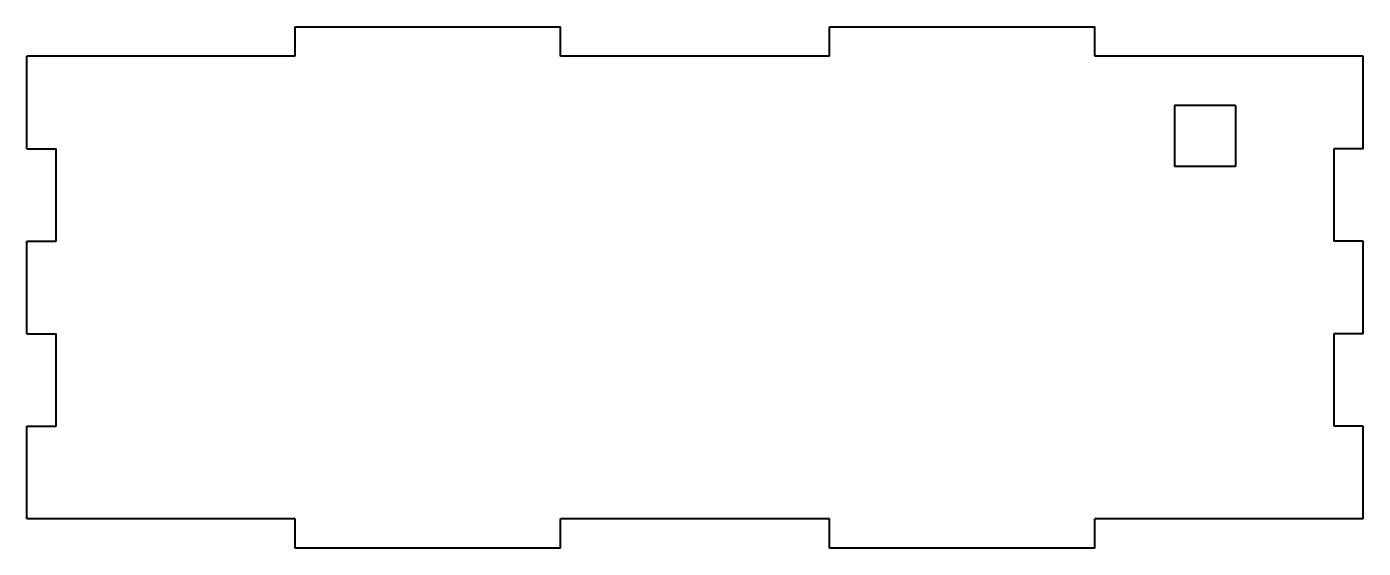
# Model space of a CAD drawing. Header units: inches. Extents: x -6.03 to -0.68, y -0.43 to 1.65.
import ezdxf

# ---------------------------------------------------------------- set-up
doc = ezdxf.new("R2010")
doc.units = ezdxf.units.IN
doc.header["$MEASUREMENT"] = 0
doc.layers.add('Visible', color=7, linetype='Continuous', lineweight=40)

msp = doc.modelspace()

# ---------------------------------------------------------------- linework, layer by layer
at = {"layer": 'Visible'}
for p, q in [((-4.9547, 1.6535), (-3.8917, 1.6535)), ((-4.9547, 1.5354), (-4.9547, 1.6535)), ((-3.8917, 1.5354), (-3.8917, 1.6535)), ((-2.813, 1.6535), (-1.75, 1.6535)), ((-2.813, 1.5354), (-2.813, 1.6535)), ((-1.75, 1.5354), (-1.75, 1.6535)), ((-4.9547, 1.5354), (-6.0295, 1.5354)), ((-6.0295, 1.1654), (-6.0295, 1.5354)), ((-2.813, 1.5354), (-3.8917, 1.5354)), ((-0.6752, 1.5354), (-1.75, 1.5354)), ((-0.6752, 1.1654), (-0.6752, 1.5354)), ((-1.187, 1.3386), (-1.4311, 1.3386)), ((-1.4311, 1.3386), (-1.4311, 1.0945)), ((-1.187, 1.3386), (-1.187, 1.0945)), ((-6.0295, 1.1654), (-5.9114, 1.1654)), ((-5.9114, 0.7953), (-5.9114, 1.1654)), ((-0.7933, 1.1654), (-0.7933, 0.7953)), ((-0.6752, 1.1654), (-0.7933, 1.1654)), ((-1.187, 1.0945), (-1.4311, 1.0945)), ((-6.0295, 0.7953), (-5.9114, 0.7953)), ((-6.0295, 0.4252), (-6.0295, 0.7953)), ((-0.6752, 0.7953), (-0.7933, 0.7953)), ((-0.6752, 0.4252), (-0.6752, 0.7953)), ((-6.0295, 0.4252), (-5.9114, 0.4252)), ((-5.9114, 0.0551), (-5.9114, 0.4252)), ((-0.6752, 0.4252), (-0.7933, 0.4252)), ((-0.7933, 0.4252), (-0.7933, 0.0551)), ((-6.0295, 0.0551), (-5.9114, 0.0551)), ((-6.0295, -0.315), (-6.0295, 0.0551)), ((-0.6752, 0.0551), (-0.7933, 0.0551)), ((-0.6752, -0.315), (-0.6752, 0.0551)), ((-4.9547, -0.315), (-6.0295, -0.315)), ((-4.9547, -0.4331), (-4.9547, -0.315)), ((-3.8917, -0.4331), (-3.8917, -0.315)), ((-2.813, -0.315), (-3.8917, -0.315)), ((-2.813, -0.4331), (-2.813, -0.315)), ((-1.75, -0.4331), (-1.75, -0.315)), ((-0.6752, -0.315), (-1.75, -0.315)), ((-3.8917, -0.4331), (-4.9547, -0.4331)), ((-1.75, -0.4331), (-2.813, -0.4331))]:
    msp.add_line(p, q, dxfattribs=at)

doc.saveas('drawing.dxf')
